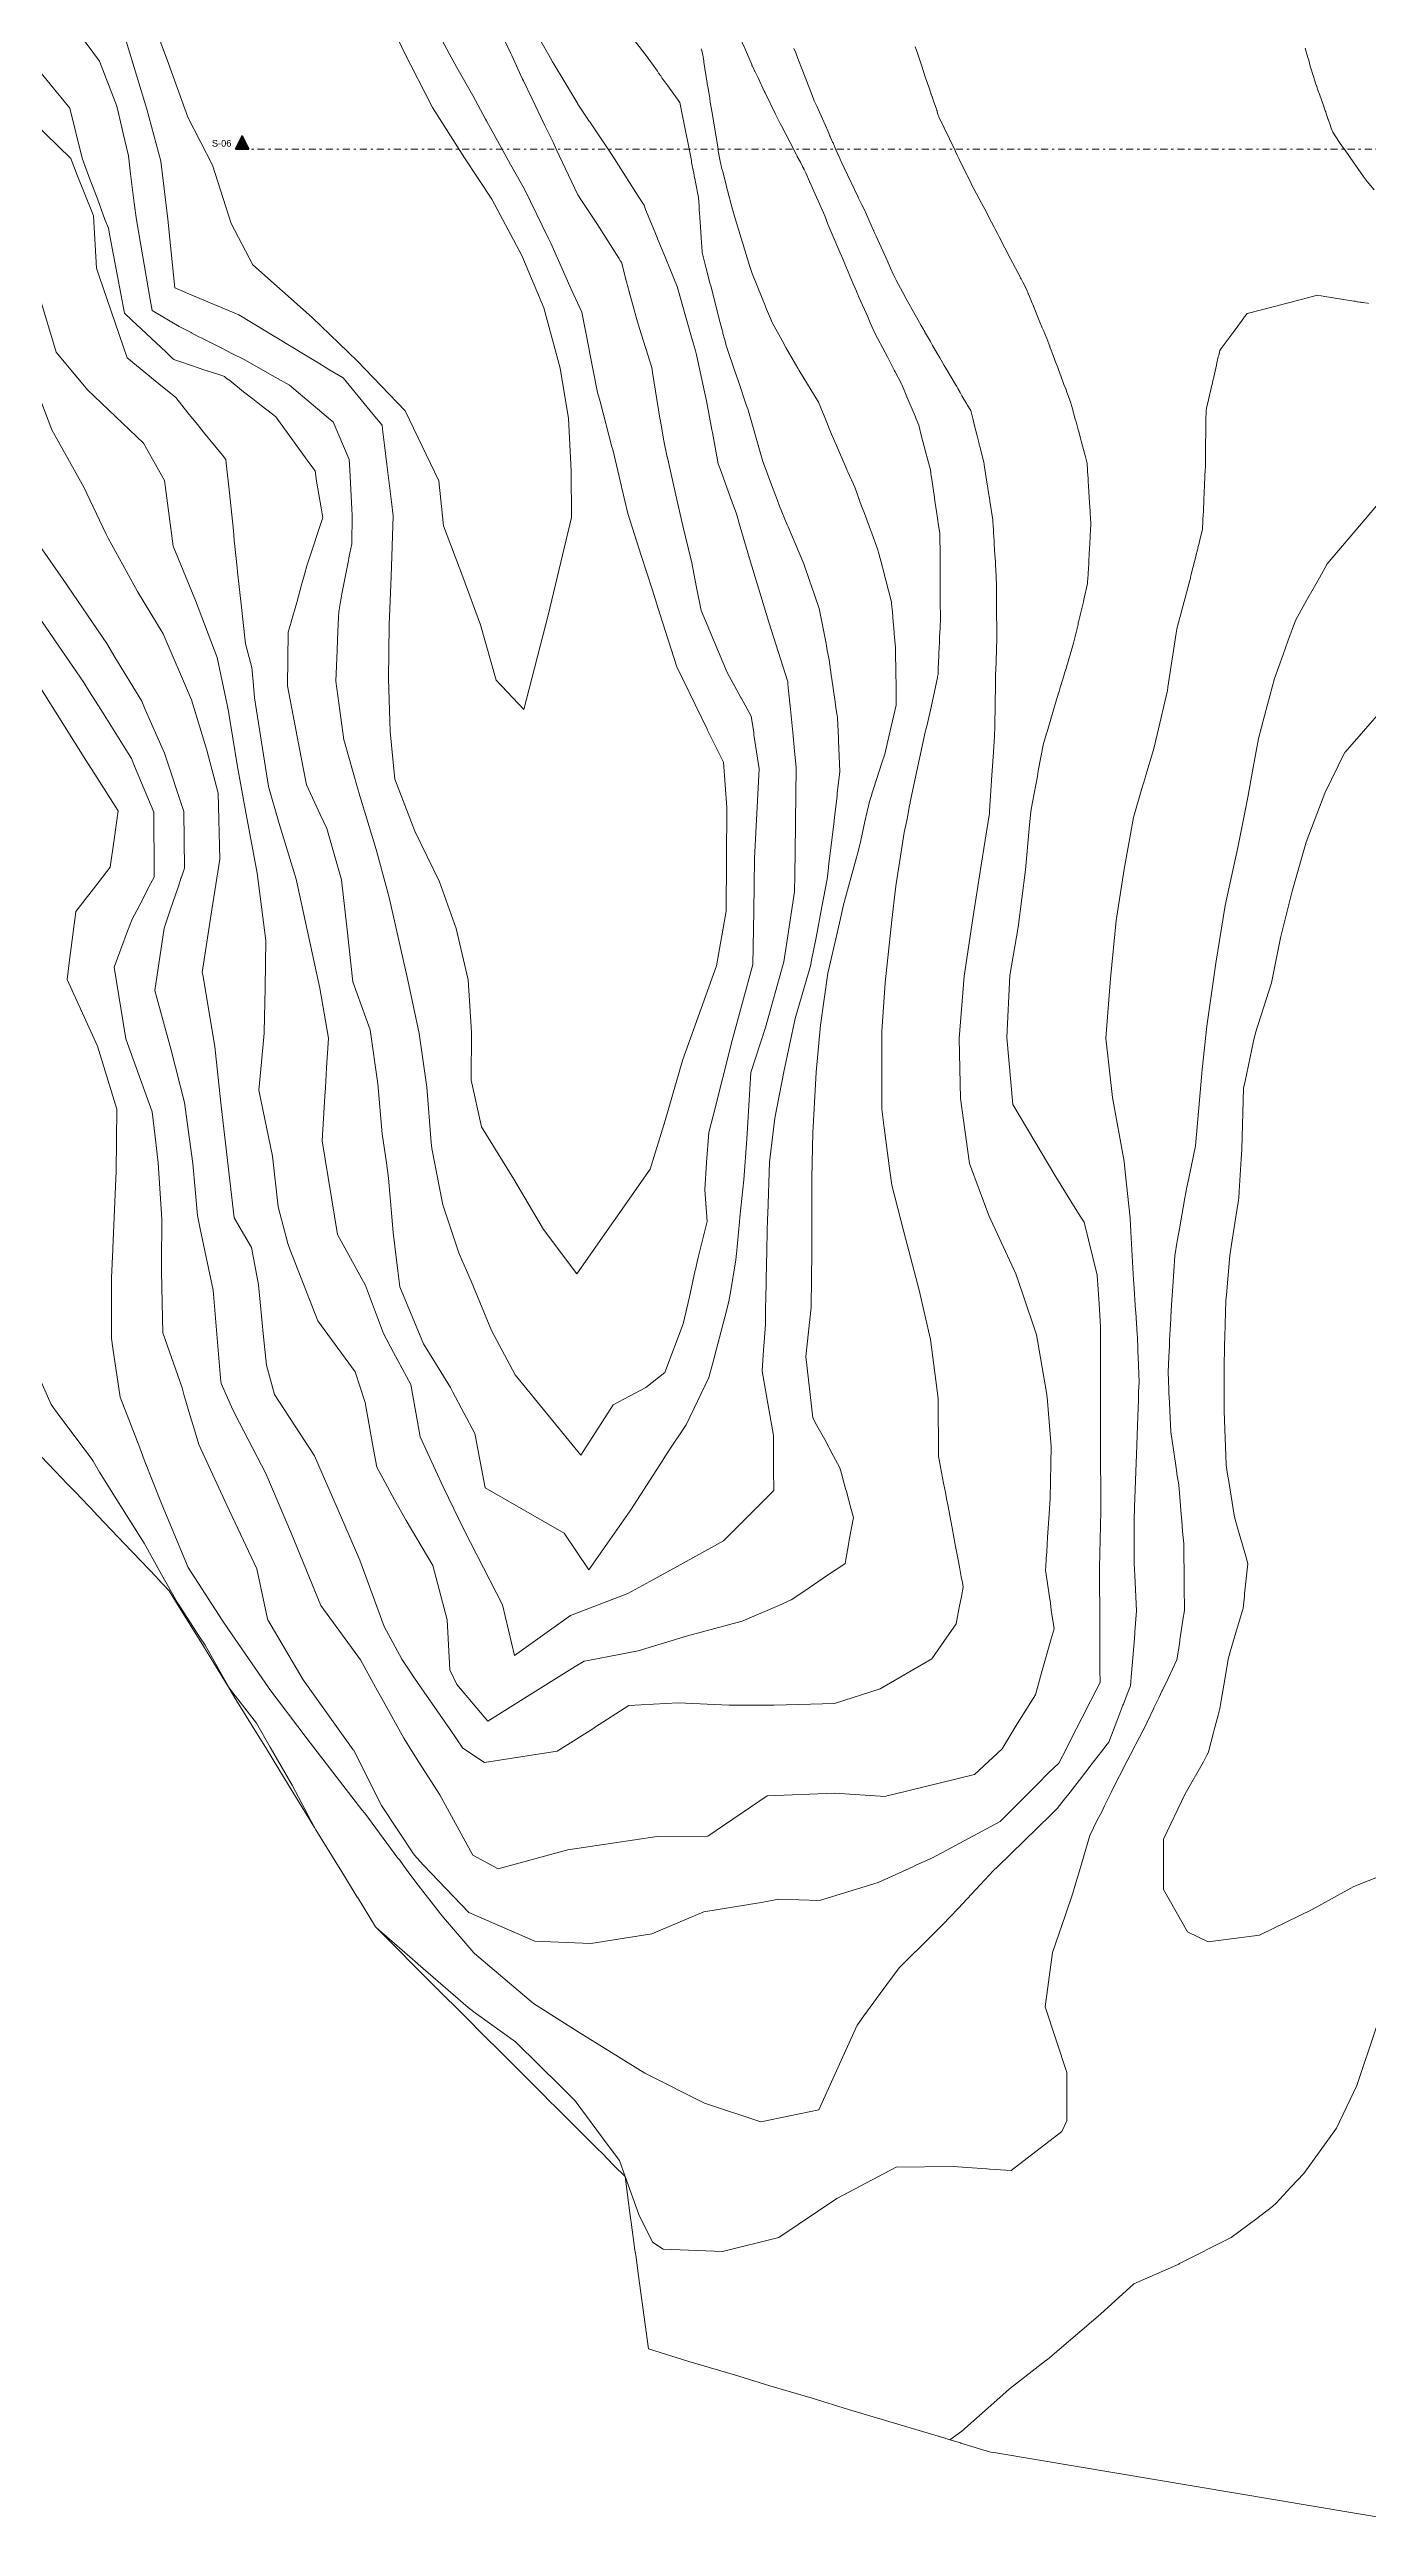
# Model space of a CAD drawing. Header units: metres. Extents: x -436 to 259, y -222 to 285.
# Drawn here: x -140.8 to -81.1, y -220.3 to -108.3 of the extents above; entities that cross this region are included whole.
import ezdxf

# ---------------------------------------------------------------- set-up
doc = ezdxf.new("R2010")
doc.units = ezdxf.units.M
doc.header["$MEASUREMENT"] = 0
doc.linetypes.add('Punto & Rayas', pattern=[0.670278, 0.3175, -0.176389, 0, -0.176389])
doc.layers.add('Marcador - Secciones', color=7, linetype='Continuous')
doc.layers.add('Nuevo_Estructura - Carga', color=7, linetype='Continuous')
for name, color, linetype, lineweight, true_color in [('Marcador - Secciones_Pluma_Nº__25', 7, 'Continuous', 35, 0x40a5ff), ('Marcador - Secciones_Pluma_Nº__85', 7, 'Continuous', 20, 0x80c2ff), ('Nuevo_Estructura - Carga_Pluma_Nº__89', 7, 'Continuous', 20, 0x71cebe)]:
    doc.layers.add(name, color=color, linetype=linetype, lineweight=lineweight, true_color=true_color)
doc.styles.add('Estilo_Generado_1', font='arial.ttf')

# ---------------------------------------------------------------- blocks, each defined once
blk = doc.blocks.new('Forma_1')
at = {"layer": 'Nuevo_Estructura - Carga_Pluma_Nº__89', "color": 123, "linetype": 'Continuous', "lineweight": 20, "true_color": 0x71cebe, "flags": 128}
for points in [[(-120.58, -136.77), (-121.29, -134.27), (-122.09, -132.11), (-122.96, -129.8), (-123.17, -127.76), (-124.69, -124.59), (-126.86, -122.33), (-128.9, -120.37), (-131.59, -117.99), (-132.56, -116.13), (-133.41, -113.49), (-134.52, -111.31), (-135.39, -108.89), (-136.26, -106.58), (-136.59, -106.24), (-138.38, -104.35), (-140.16, -102.43), (-140.51, -102.05), (-141.35, -100.64)], [(-137.26, -122.2), (-138.53, -118.51), (-138.65, -118.15), (-138.79, -115.78), (-138.84, -115.65), (-139.52, -113.94), (-139.82, -113.19), (-141.55, -111.49)], [(-136.14, -120.06), (-136.23, -119.56), (-136.85, -115.95), (-136.95, -115.21), (-137.11, -113.88), (-137.21, -113.06), (-137.45, -112.06), (-137.51, -111.78), (-137.73, -110.82), (-138.51, -108.78), (-139.98, -106.81), (-140.68, -106.1), (-141.65, -105.13)], [(-139.86, -110.91), (-141.64, -108.73)], [(-125.83, -106.05), (-124.77, -108.31), (-123.45, -110.87), (-122.01, -113.16), (-120.78, -115.02), (-119.41, -117.57), (-118.42, -119.93), (-117.68, -122.66), (-117.3, -124.94), (-117.19, -127.31), (-117.17, -129.42), (-118.22, -133.84), (-119.33, -138.1)], [(-123.65, -106.67), (-122.71, -108.43), (-122.36, -109.07), (-121.64, -110.34), (-121.06, -111.4), (-121.01, -111.48), (-119.93, -113.45), (-119.3, -114.57), (-118.23, -116.77), (-118.1, -117.02), (-117.18, -119.09), (-117.09, -119.29), (-116.7, -120.14), (-116.39, -121.74), (-116.34, -122), (-115.99, -123.76), (-115.88, -124.18), (-115.34, -126.23), (-115.3, -126.35), (-114.91, -128.02), (-114.91, -128.03), (-114.89, -128.1), (-114.62, -129.24), (-114.02, -131.14), (-113.51, -132.71), (-113.18, -133.77), (-112.41, -136.17), (-111.3, -138.44), (-111.3, -138.45), (-111.04, -138.98), (-111.03, -139), (-110.3, -140.48), (-110.14, -142.54), (-110.18, -147.23), (-110.61, -149.69), (-112.13, -153.93), (-112.93, -156.69), (-113.62, -158.89), (-116.93, -163.63)], [(-121.11, -185.72), (-122.08, -185.07), (-122.66, -184.24), (-123.83, -182.54), (-124.27, -181.91), (-124.85, -181.05), (-125.64, -179.57), (-126.75, -176.58), (-127.81, -174.1), (-128.3, -173), (-128.79, -171.86), (-130.6, -169.08), (-130.97, -167.75), (-131.1, -166.47), (-131.33, -164.12), (-131.59, -162.75), (-131.64, -162.44), (-132.42, -161.1), (-133.02, -156.03), (-133.17, -154.62), (-133.3, -153.35), (-133.85, -150.11), (-133.87, -149.99), (-133.48, -147.45), (-133.07, -144.87), (-133.15, -141.89), (-133.67, -139.94), (-134.36, -137.66), (-135.64, -134.68), (-136.8, -132.77), (-138.12, -130.36), (-138.23, -130.14), (-139.23, -128.05), (-140.67, -125.45), (-141.67, -122.83)], [(-120.47, -107.26), (-119.93, -108.4), (-119.87, -108.53), (-119.38, -109.59), (-119.34, -109.67), (-118.97, -110.45), (-118.4, -111.63), (-118.05, -112.35), (-118.02, -112.42), (-118, -112.45), (-117.86, -112.76), (-116.88, -114.83), (-116.72, -115.09), (-116.03, -116.13), (-115.64, -116.74), (-115.03, -117.69), (-114.95, -117.82), (-114.91, -117.87), (-114.68, -118.76), (-114.6, -119.04), (-114.57, -119.15), (-114.22, -120.47), (-114.1, -120.87), (-113.53, -122.64), (-113.5, -122.86), (-113.17, -124.93), (-113.15, -125.06), (-113, -125.95), (-112.84, -126.69), (-112.83, -126.71), (-112.82, -126.78), (-112.45, -128.41), (-112.13, -129.79), (-111.77, -131.29), (-111.75, -131.39), (-111.51, -132.58), (-111.3, -133.62), (-110.13, -136.43), (-109.51, -137.56), (-109.5, -137.58), (-109.04, -138.41), (-108.93, -139.15), (-108.92, -139.25), (-108.69, -140.78), (-108.72, -141.36), (-108.89, -144.83), (-108.91, -146.07), (-108.93, -147.22), (-108.97, -149.64), (-108.97, -149.64), (-109.9, -153.07), (-110.77, -156.48), (-110.96, -157.23), (-111.06, -158.59), (-111.14, -159.82), (-111.04, -161.26), (-111.45, -162.95), (-111.56, -163.43), (-111.57, -163.46), (-111.84, -164.66), (-112.12, -165.89), (-112.95, -168.09)], [(-118.62, -107.77), (-118.14, -108.61), (-118.03, -108.81), (-117.95, -108.94), (-117.52, -109.65), (-116.89, -110.71), (-116.88, -110.73), (-116.46, -111.36), (-116.38, -111.48), (-116.37, -111.49), (-116.33, -111.54), (-116.31, -111.57), (-116.13, -111.84), (-115.33, -113.03), (-114.15, -114.89), (-113.89, -115.3), (-113.82, -115.49), (-113.4, -116.5), (-113.28, -116.8), (-113.28, -116.81), (-113.22, -116.96), (-112.89, -117.75), (-112.75, -118.09), (-112.39, -118.97), (-112.21, -119.6), (-112.2, -119.66), (-111.71, -121.37), (-111.69, -121.46), (-111.67, -121.52), (-111.58, -121.82), (-111.51, -122.06), (-111.15, -123.73), (-111.06, -124.15), (-110.82, -125.45), (-110.8, -125.58), (-110.53, -126.99), (-110.45, -127.22), (-110.01, -128.44), (-109.99, -128.48), (-109.71, -129.26), (-109.54, -129.84), (-109.12, -131.28), (-108.25, -134.15), (-107.39, -136.85), (-107.38, -136.95), (-107.35, -137.26), (-107.27, -138.09), (-107.14, -139.3), (-107.11, -139.62), (-107.08, -139.98), (-107.07, -140.12), (-107.01, -140.74), (-107.04, -143.19), (-107.04, -143.31), (-107.06, -144.53), (-107.07, -145.59), (-107.08, -146.35), (-107.35, -148.13), (-107.35, -148.14), (-107.56, -149.51), (-107.59, -149.62), (-108.39, -152.49), (-109.06, -154.52), (-109.24, -157.54), (-109.38, -159.37), (-109.55, -161.07), (-109.57, -161.28), (-109.71, -162.72), (-109.72, -162.82), (-109.74, -163), (-109.77, -163.18), (-109.97, -164.38), (-110.05, -164.87), (-110.24, -165.59), (-110.8, -167.71), (-110.96, -168.31), (-111.99, -170.45), (-112.78, -171.65), (-113.02, -172.02), (-113.04, -172.05), (-114.48, -174.3), (-116.39, -177.01)], [(-114.36, -107.79), (-113.71, -108.64), (-113.68, -108.69), (-113.28, -109.24), (-113.23, -109.32), (-113.15, -109.43), (-113.13, -109.45), (-113.08, -109.53), (-112.81, -109.9), (-112.27, -110.65), (-112.2, -111.03), (-112.17, -111.18), (-111.75, -113.28), (-111.75, -113.3), (-111.74, -113.36), (-111.64, -113.84), (-111.62, -113.94), (-111.62, -113.97), (-111.58, -114.16), (-111.56, -114.25), (-111.42, -114.95), (-111.4, -115.32), (-111.39, -115.52), (-111.38, -115.66), (-111.37, -115.84), (-111.31, -116.74), (-111.29, -117.02), (-111.28, -117.13), (-111.26, -117.44), (-111.08, -118.16), (-110.9, -118.86), (-110.89, -118.89), (-110.87, -118.94), (-110.44, -120.61), (-110.34, -120.99), (-110.33, -121.06), (-110.32, -121.1), (-110.25, -121.34), (-110.16, -121.69), (-109.77, -122.85), (-109.64, -123.23), (-109.25, -124.37), (-109.2, -124.5), (-108.52, -126.88), (-108.4, -127.2), (-108.13, -127.94), (-107.93, -128.45), (-107.92, -128.48), (-107.76, -128.9), (-107.41, -129.75), (-107.37, -129.84), (-106.66, -131.52), (-106.36, -132.4), (-106.35, -132.44), (-105.97, -133.54), (-105.66, -135.12), (-105.6, -135.43), (-105.53, -135.78), (-105.52, -135.86), (-105.42, -136.54), (-105.42, -136.58), (-105.41, -136.63), (-105.25, -137.75), (-105.21, -138.03), (-105.15, -138.38), (-105.14, -138.46), (-105.14, -138.49), (-105.1, -139.38), (-105.1, -139.52), (-105.03, -140.9), (-105.15, -141.88), (-105.16, -142), (-105.27, -142.98), (-105.31, -143.27), (-105.44, -144.38), (-105.54, -145.19), (-105.55, -145.27), (-105.61, -145.77), (-105.85, -147.02), (-106.11, -148.41), (-106.33, -149.52), (-106.35, -149.65), (-107.06, -152.08), (-107.57, -154.49), (-107.97, -156.59), (-108.21, -158.58), (-108.29, -160.92), (-108.3, -161.13), (-108.32, -161.73), (-108.34, -162.54), (-108.34, -162.63), (-108.34, -162.81), (-108.35, -162.98), (-108.37, -164.14), (-108.38, -164.61), (-108.39, -165.3), (-108.4, -165.92), (-108.5, -167.29), (-108.55, -168.02), (-108.25, -169.75), (-108.04, -170.94), (-108.04, -171.67), (-108.03, -172.49), (-108.02, -173.43)], [(-111.3, -108.23), (-111.28, -108.3), (-111.24, -108.44), (-111.22, -108.59), (-111.19, -108.76), (-111.18, -108.83), (-111.03, -109.78), (-111.03, -109.79), (-111.03, -109.82), (-111.02, -109.87), (-111.02, -109.87), (-111.01, -109.94), (-110.98, -110.1), (-110.92, -110.47), (-110.92, -110.49), (-110.9, -110.63), (-110.89, -110.71), (-110.83, -111.05), (-110.54, -112.74), (-110.53, -112.84), (-110.45, -113.3), (-110.43, -113.38), (-110.42, -113.42), (-110.38, -113.6), (-110.35, -113.69), (-110.34, -113.73), (-110.18, -114.38), (-110.16, -114.46), (-110.07, -114.79), (-110.04, -114.93), (-110.03, -114.93), (-110.03, -114.96), (-110, -115.08), (-109.99, -115.1), (-109.82, -115.75), (-109.12, -118.02), (-109, -118.39), (-108.55, -119.5), (-108.41, -119.83), (-108.39, -119.89), (-108.08, -120.63), (-107.65, -121.42), (-107.47, -121.73), (-107.04, -122.49), (-106.94, -122.66), (-106.88, -122.77), (-106, -124.21), (-105.72, -124.9), (-105.45, -125.54), (-105.26, -126), (-105.19, -126.16), (-104.76, -127.15), (-104.7, -127.3), (-104.67, -127.36), (-104.36, -128.05), (-104.05, -128.91), (-103.94, -129.19), (-103.65, -129.97), (-103.64, -130.01), (-103.31, -130.88), (-103.28, -131.01), (-103.27, -131.05), (-103.11, -131.66), (-103.08, -131.79), (-102.71, -133.19), (-102.7, -133.23), (-102.7, -133.31), (-102.66, -133.7), (-102.64, -133.89), (-102.64, -133.96), (-102.58, -134.61), (-102.57, -134.7), (-102.51, -135.29), (-102.51, -135.8), (-102.5, -136.09), (-102.5, -136.2), (-102.5, -136.54), (-102.49, -136.93), (-102.49, -137.03), (-102.49, -137.67), (-102.48, -137.9), (-102.82, -139.33), (-103, -140.12), (-103.13, -140.51), (-103.49, -141.64), (-103.58, -141.91), (-103.58, -141.94), (-103.69, -142.27), (-103.9, -143.17), (-104.09, -144.03), (-104.22, -144.58), (-104.26, -144.73), (-104.28, -144.8), (-104.64, -146.11), (-104.64, -146.11), (-104.87, -146.94), (-105.01, -147.55), (-105.26, -148.67), (-105.46, -149.52), (-105.49, -149.65), (-105.57, -150.03), (-105.91, -152.38), (-106.1, -154.51), (-106.25, -157.25), (-106.3, -159.29), (-106.3, -162.25), (-106.3, -162.6), (-106.3, -162.69), (-106.32, -163.82), (-106.33, -165.14), (-106.57, -167.36), (-106.25, -170.14), (-106.07, -170.49), (-105.72, -171.12), (-105.34, -171.84), (-105.03, -172.4), (-104.96, -172.66), (-104.78, -173.35), (-104.74, -173.47), (-104.54, -174.23), (-104.42, -174.64)], [(-120.95, -183.85), (-122.35, -182.2), (-122.67, -181.53), (-122.79, -179.28), (-123.44, -176.81), (-124.65, -174.78), (-125.18, -173.84), (-125.71, -172.87), (-125.97, -172.37), (-126.12, -171.57), (-126.5, -169.44), (-126.95, -168.05), (-128.65, -165.75), (-129.91, -162.51), (-130, -162.26), (-130.43, -160.59), (-130.7, -158.31), (-131.31, -155.32), (-131.19, -154.06), (-131.07, -152.74), (-131.05, -151.97), (-131.04, -151.38), (-131.02, -150.68), (-130.99, -148.55), (-131.38, -145.51), (-131.93, -142.59), (-132.29, -140.6), (-132.68, -138.2), (-132.75, -137.89), (-133.19, -135.75), (-134.18, -133.18), (-135.19, -130.71), (-135.58, -127.74), (-136.52, -126.06), (-139.06, -123.65), (-140.48, -121.94), (-141.27, -119.28)], [(-101.08, -109.74), (-101.17, -109.49), (-101.34, -108.96), (-101.54, -108.38), (-101.62, -108.13)], [(-107.11, -108.21), (-107.03, -108.4), (-107, -108.5), (-106.95, -108.61), (-106.95, -108.62), (-106.87, -108.81), (-106.77, -109.09), (-106.71, -109.23), (-106.35, -110.17), (-106.22, -110.49), (-106.19, -110.57), (-106.08, -110.81), (-105.76, -111.53), (-105.75, -111.56)], [(-135.11, -119.03), (-135.28, -117.42), (-135.43, -115.92), (-135.75, -113.31), (-136.38, -110.96), (-137.31, -107.87), (-139.32, -105.33), (-141.73, -103.36), (-142.19, -102.95), (-143.28, -101.97)], [(-83.99, -108.2), (-83.96, -108.3), (-83.96, -108.31), (-83.89, -108.55), (-83.88, -108.57), (-83.83, -108.74), (-83.76, -109.01), (-83.73, -109.1), (-83.63, -109.43), (-83.58, -109.57), (-83.57, -109.62), (-83.5, -109.82), (-83.5, -109.82), (-83.49, -109.86), (-83.48, -109.87), (-83.46, -109.94), (-83.41, -110.09), (-83.34, -110.28), (-83.18, -110.74), (-83.17, -110.76), (-83.16, -110.8), (-83.15, -110.82), (-83.13, -110.88), (-83.13, -110.89), (-83.08, -111.03), (-83.06, -111.08), (-83.04, -111.15), (-83, -111.28), (-82.99, -111.29), (-82.96, -111.39), (-82.95, -111.41), (-82.92, -111.49), (-82.88, -111.61), (-82.81, -111.81), (-82.74, -112), (-82.63, -112.16), (-82.4, -112.5), (-82.04, -113.01), (-81.95, -113.14), (-81.37, -113.98), (-81.19, -114.22), (-80.87, -114.6)], [(-109.74, -107.25), (-109.7, -107.33), (-109.65, -107.44), (-109.65, -107.46), (-109.64, -107.49), (-109.62, -107.51), (-109.62, -107.53), (-109.6, -107.57), (-109.55, -107.7), (-109.52, -107.76), (-109.5, -107.81), (-109.45, -107.94), (-109.36, -108.14), (-109.35, -108.17), (-109.02, -108.94), (-109.01, -108.98), (-109.01, -108.98)], [(-109.01, -108.98), (-109, -109), (-108.93, -109.13), (-108.92, -109.15), (-108.91, -109.17), (-108.89, -109.22), (-108.88, -109.23), (-108.87, -109.27), (-108.72, -109.57), (-108.61, -109.8), (-108.58, -109.86), (-108.45, -110.14), (-108.41, -110.22), (-107.94, -111.18), (-107.73, -111.6), (-107.67, -111.71), (-107.28, -112.46), (-107.01, -112.99), (-106.96, -113.08), (-106.96, -113.09), (-106.82, -113.35), (-106.8, -113.39), (-106.74, -113.5), (-106.73, -113.53), (-106.72, -113.56)], [(-99.09, -114.32), (-99.09, -114.32), (-99.1, -114.31), (-99.1, -114.3), (-99.26, -113.99), (-99.28, -113.96), (-99.64, -113.21), (-99.73, -113.03), (-99.81, -112.86), (-99.84, -112.79), (-100.08, -112.29), (-100.55, -111.3), (-100.56, -111.28), (-100.58, -111.22), (-100.61, -111.13), (-100.63, -111.06), (-100.64, -111.05), (-100.64, -111.03), (-100.65, -111.02), (-100.67, -110.95), (-100.67, -110.95), (-100.77, -110.66), (-100.8, -110.57), (-100.86, -110.4), (-100.86, -110.38), (-100.87, -110.37), (-100.87, -110.36), (-100.89, -110.3), (-100.9, -110.29), (-100.98, -110.04), (-101.08, -109.74)], [(-137.38, -120.18), (-138.05, -116.68), (-138.11, -116.34), (-138.27, -115.94), (-138.61, -115.01), (-138.95, -114.12), (-139.3, -113.17), (-139.86, -110.91)], [(-105.75, -111.56), (-105.75, -111.56), (-105.52, -112.07), (-105.52, -112.09), (-105.5, -112.14), (-105.49, -112.15), (-105.48, -112.18), (-105.47, -112.19), (-105.47, -112.19), (-105.36, -112.44), (-105.34, -112.48), (-105.29, -112.59), (-105.28, -112.63), (-105.24, -112.72), (-105.21, -112.79), (-105.2, -112.8), (-105.2, -112.81), (-105.19, -112.83), (-105.19, -112.84), (-105.12, -112.99), (-105.11, -113.02), (-105.1, -113.03), (-104.94, -113.39), (-104.89, -113.5), (-104.84, -113.61), (-104.22, -114.9), (-104.21, -114.92), (-104.2, -114.95), (-104.04, -115.28), (-103.94, -115.47), (-103.51, -116.44)], [(-106.72, -113.56), (-106.67, -113.64), (-106.66, -113.67), (-106.65, -113.68), (-106.57, -113.83), (-106.41, -114.22), (-106.4, -114.24), (-106.39, -114.26), (-105.72, -115.78), (-105.57, -116.15), (-105.04, -117.42), (-104.96, -117.59), (-104.43, -118.85), (-104.28, -119.19)], [(-96.86, -118.59), (-96.88, -118.54), (-97.31, -117.72), (-97.83, -116.73), (-97.91, -116.58), (-98.01, -116.38), (-98.06, -116.29), (-98.17, -116.07), (-98.48, -115.48), (-98.62, -115.21), (-99.09, -114.33), (-99.09, -114.33), (-99.09, -114.32)], [(-103.51, -116.44), (-103.5, -116.46)], [(-103.5, -116.46), (-103.5, -116.46), (-103.5, -116.46), (-103.49, -116.48), (-103.39, -116.69), (-102.87, -117.85), (-102.85, -117.9), (-102.68, -118.28), (-102.67, -118.31), (-102.59, -118.47), (-102.59, -118.47), (-102.49, -118.69), (-102.18, -119.25), (-102.03, -119.53), (-101.35, -120.74), (-101.25, -120.91), (-101.23, -120.96)], [(-121.64, -189.91), (-123.12, -187.19), (-124.18, -185.54), (-124.75, -184.63), (-125.68, -182.97), (-126.02, -182.35), (-126.04, -182.32), (-126.72, -181.08), (-128.5, -178.63), (-129.83, -175.39), (-131, -172.65), (-132.38, -169.99), (-132.55, -169.64), (-133.02, -168.59), (-133.04, -168.35), (-133.38, -164.36), (-133.97, -161.59), (-134.09, -160.99), (-134.29, -158.64), (-134.6, -156.43), (-134.68, -155.87), (-135.27, -153.51), (-136.02, -150.81), (-135.93, -150.21), (-135.6, -147.99), (-135.37, -147.32), (-135.32, -147.18), (-134.95, -146.1), (-134.82, -145.7), (-134.81, -145.68), (-134.67, -145.28), (-134.71, -142.72), (-135.54, -140.17), (-135.57, -140.08), (-136.45, -138.1), (-136.61, -137.72), (-137.83, -135.73), (-138.19, -135.12), (-140.16, -132.23), (-141.93, -129.69)], [(-96.56, -119.17), (-96.6, -119.07), (-96.76, -118.77), (-96.82, -118.65), (-96.84, -118.62), (-96.85, -118.61), (-96.86, -118.59)], [(-125.74, -125.24), (-126.14, -124.76), (-127.5, -123.1), (-128.14, -122.72), (-128.6, -122.44), (-129.2, -122.08), (-132.21, -120.25), (-134.44, -119.32), (-135.11, -119.03)], [(-104.28, -119.19), (-104.25, -119.27), (-104.24, -119.3), (-104.16, -119.48), (-103.77, -120.35), (-103.66, -120.62), (-103.42, -121.14), (-102.99, -121.96), (-102.87, -122.19), (-102.57, -122.76), (-102.53, -122.83), (-102.25, -123.38), (-102.24, -123.38), (-102.23, -123.41), (-102.06, -123.81), (-102, -123.96), (-101.63, -124.84), (-101.59, -124.93), (-101.46, -125.24), (-101.35, -125.69), (-101.14, -126.5), (-101.13, -126.54), (-101.13, -126.55), (-101.09, -126.7), (-101.09, -126.71), (-101.08, -126.72), (-101.07, -126.77), (-100.94, -127.26), (-100.9, -127.55), (-100.89, -127.6), (-100.76, -128.52), (-100.75, -128.53), (-100.72, -128.79), (-100.68, -129.04), (-100.6, -129.55), (-100.58, -129.68), (-100.51, -130.15), (-100.5, -131.19), (-100.5, -131.24), (-100.5, -131.47), (-100.5, -131.64), (-100.5, -131.87), (-100.5, -132.12), (-100.5, -132.19), (-100.5, -132.19), (-100.5, -132.27), (-100.5, -132.29), (-100.5, -132.38), (-100.49, -132.56), (-100.49, -132.57), (-100.49, -133.21), (-100.49, -133.3), (-100.48, -133.89), (-100.48, -134.02), (-100.5, -134.38), (-100.51, -134.67), (-100.52, -134.77), (-100.53, -135.11), (-100.54, -135.28), (-100.55, -135.57), (-100.55, -135.67), (-100.58, -136.25), (-100.59, -136.38), (-100.59, -136.53), (-100.59, -136.53), (-100.61, -136.6)], [(-94.1, -126.02), (-94.11, -126.01), (-94.11, -126), (-94.12, -125.95), (-94.13, -125.92), (-94.14, -125.89), (-94.14, -125.89), (-94.23, -125.55), (-94.23, -125.55), (-94.26, -125.46), (-94.35, -125.09), (-94.39, -124.97), (-94.47, -124.68), (-94.48, -124.64), (-94.48, -124.62), (-94.48, -124.62), (-94.48, -124.62), (-94.48, -124.61), (-94.54, -124.4), (-94.55, -124.36), (-94.58, -124.24), (-94.79, -123.7), (-94.79, -123.69), (-94.82, -123.6), (-94.9, -123.4), (-94.93, -123.31), (-95.1, -122.85), (-95.13, -122.77), (-95.18, -122.64), (-95.18, -122.64), (-95.31, -122.31), (-95.38, -122.1), (-95.45, -121.93), (-95.48, -121.85), (-95.53, -121.72), (-95.53, -121.71), (-95.54, -121.67), (-95.55, -121.65), (-95.58, -121.57), (-95.68, -121.33), (-95.83, -120.97), (-95.88, -120.84), (-96.02, -120.51), (-96.28, -119.86), (-96.31, -119.78), (-96.35, -119.69), (-96.37, -119.65), (-96.49, -119.35), (-96.5, -119.32), (-96.5, -119.32), (-96.51, -119.3), (-96.52, -119.29), (-96.53, -119.24), (-96.56, -119.18), (-96.56, -119.18)], [(-86.61, -120.19), (-85.38, -119.87), (-85.32, -119.86), (-84.86, -119.74), (-84.68, -119.69), (-83.43, -119.36), (-83.1, -119.42), (-82.43, -119.53), (-82.34, -119.54), (-81.79, -119.63), (-81.73, -119.64), (-81.67, -119.65), (-81.66, -119.65), (-81.63, -119.66), (-81.62, -119.66), (-81.51, -119.68), (-81.47, -119.68), (-81.43, -119.69), (-81.4, -119.69), (-81.29, -119.71), (-81.16, -119.73), (-81.13, -119.74), (-81.13, -119.74)], [(-128.77, -127.31), (-129.01, -126.99), (-130.54, -124.87), (-130.7, -124.75), (-131.21, -124.35), (-131.59, -124.05), (-132.01, -123.73), (-132.63, -123.23), (-132.77, -123.13), (-132.87, -123.04), (-133.03, -122.99), (-133.17, -122.94), (-133.84, -122.72), (-133.96, -122.68), (-134.84, -122.38), (-134.89, -122.36), (-135.03, -122.32), (-135.15, -122.27), (-135.23, -122.21), (-135.52, -121.93), (-137.06, -120.49), (-137.38, -120.18)], [(-127.95, -125.1), (-128.07, -125.01), (-129.93, -123.44), (-130.57, -123.08), (-131.98, -122.27), (-132.53, -122), (-132.95, -121.78), (-133.56, -121.48), (-133.86, -121.32), (-134.05, -121.23), (-134.35, -121.07), (-134.37, -121.06), (-134.92, -120.78), (-136.14, -120.06)], [(-101.22, -120.96), (-101.21, -120.98), (-101.2, -121), (-101.2, -121.01), (-100.94, -121.46), (-100.91, -121.52), (-100.84, -121.64), (-100.55, -122.13), (-100.51, -122.2), (-100.31, -122.54), (-100.24, -122.66), (-99.81, -123.4), (-99.75, -123.49), (-99.7, -123.58), (-99.59, -123.77), (-99.56, -123.83), (-99.55, -123.85), (-99.51, -123.91), (-99.3, -124.26), (-99.27, -124.32), (-99.11, -124.58), (-99, -125.01), (-98.94, -125.27), (-98.83, -125.72), (-98.8, -125.84), (-98.73, -126.09), (-98.73, -126.1)], [(-88.45, -124.5), (-88.45, -124.5), (-88.45, -124.48), (-88.36, -124.1), (-88.22, -123.5), (-88.2, -123.4), (-88.16, -123.24), (-88.16, -123.23), (-88.12, -123.07), (-88, -122.53), (-87.98, -122.42), (-87.92, -122.16), (-87.92, -122.16), (-87.9, -122.09), (-87.85, -121.86), (-87.79, -121.78), (-87.34, -121.18), (-87.25, -121.05), (-87.03, -120.76), (-87.01, -120.72), (-86.88, -120.55), (-86.86, -120.53), (-86.86, -120.53), (-86.85, -120.52), (-86.85, -120.51), (-86.79, -120.43), (-86.78, -120.42), (-86.78, -120.41), (-86.73, -120.35), (-86.61, -120.19)], [(-132.8, -126.8), (-132.96, -126.6), (-133.53, -125.9), (-133.68, -125.72), (-133.81, -125.56), (-134.09, -125.21), (-134.52, -124.68), (-135.06, -124), (-135.83, -123.38), (-136.07, -123.18), (-136.25, -123.03), (-137.26, -122.2)], [(-80.76, -128.89), (-81.18, -129.39), (-82.99, -131.52), (-83.34, -132.15), (-83.91, -133.15), (-84.43, -134.08), (-84.77, -135.01), (-84.99, -135.61), (-85.38, -136.7), (-85.7, -137.88), (-86.1, -139.41), (-86.37, -140.89), (-86.56, -141.99), (-86.73, -142.84), (-87.04, -144.35), (-87.6, -146.97), (-88.03, -149.57), (-88.43, -152.43), (-88.65, -154.38), (-88.67, -154.56), (-88.95, -157.83), (-89.25, -159.3), (-89.34, -159.71), (-89.43, -160.19), (-89.68, -161.59), (-89.78, -162.15), (-89.89, -162.81), (-89.98, -164.2), (-89.99, -164.39), (-90.03, -165.04), (-90.06, -165.57), (-90.07, -165.66), (-90.12, -166.62), (-90.12, -166.74), (-90.13, -166.88), (-90.16, -167.38), (-90.19, -168.07), (-90.16, -168.84), (-90.15, -168.93), (-90.15, -169.01), (-90.13, -169.44), (-90.11, -169.82), (-90.06, -170.77), (-89.84, -172.3), (-89.79, -172.62), (-89.79, -172.67), (-89.71, -173.17), (-89.58, -174.68), (-89.57, -174.78), (-89.53, -175.28), (-89.48, -175.82), (-89.46, -177.65), (-89.46, -177.77), (-89.45, -178.85), (-89.52, -179.27), (-89.52, -179.29), (-89.66, -180.18), (-89.66, -180.24), (-89.72, -180.64), (-89.79, -181.08), (-90.19, -181.92), (-90.44, -182.45), (-90.45, -182.47), (-90.61, -182.8), (-90.83, -183.26), (-90.84, -183.27), (-91.15, -183.93), (-91.17, -183.98), (-91.65, -184.89), (-91.68, -184.96), (-91.89, -185.36), (-92.22, -186), (-92.27, -186.1), (-92.39, -186.33), (-92.5, -186.55), (-92.76, -187.08), (-93.06, -187.68), (-93.19, -187.95), (-93.39, -188.34), (-93.56, -188.68), (-93.73, -189.03), (-94.2, -190.63), (-94.4, -191.32), (-94.49, -191.63), (-94.83, -192.62), (-95.41, -194.32), (-95.75, -196.78)], [(-157.48, -125.44), (-156.95, -125.58), (-154.23, -126.27), (-150.54, -126.89), (-149.31, -127.56), (-147.4, -129.6), (-145.62, -131.92), (-145.33, -132.28), (-143.68, -134.31), (-143.41, -134.63), (-142.07, -135.91), (-141.77, -136.19), (-139.62, -139.62), (-139.13, -140.39), (-138.62, -141.2), (-137.81, -142.47), (-137.67, -142.68)], [(-116.75, -171.83), (-118.17, -170.09), (-119.72, -168.2), (-120.79, -166.19), (-121.32, -164.9), (-121.71, -163.95), (-122.24, -162.75), (-122.27, -162.67), (-122.99, -160.5), (-123.02, -160.35), (-123.48, -157.96), (-123.51, -157.69), (-123.72, -155.18), (-124.06, -152.76), (-124.57, -150.34), (-125.41, -146.6), (-126.01, -144.43), (-126.74, -142.01), (-126.85, -141.64), (-127.44, -139.56), (-127.46, -139.47), (-127.83, -136.82), (-127.77, -135.43), (-127.75, -134.93), (-127.73, -134.25), (-127.71, -133.93), (-127.7, -133.68), (-127.55, -132.87), (-127.26, -131.37), (-127.24, -131.25), (-127.11, -130.61), (-127.09, -129.32), (-127.11, -129.04), (-127.2, -127.26), (-127.22, -126.79), (-127.95, -125.1)], [(-116.93, -163.63), (-118.44, -161.62), (-119.78, -159.35), (-121.24, -156.97), (-121.71, -154.87), (-121.69, -152.7), (-121.85, -150.33), (-122.38, -148), (-123.14, -145.9), (-124.25, -143.61), (-125.16, -141.26), (-125.25, -140.34), (-125.37, -139.1), (-125.39, -138.62), (-125.44, -136.71), (-125.41, -134.27), (-125.33, -132.09), (-125.23, -129.34), (-125.31, -128.71), (-125.52, -127.02), (-125.63, -126.15), (-125.72, -125.43), (-125.74, -125.24)], [(-89.18, -132.14), (-89.17, -132.13), (-89.17, -132.1), (-89.17, -132.1), (-89.17, -132.1), (-89.16, -132.07), (-89.14, -131.98), (-89.14, -131.98), (-88.92, -131.13), (-88.92, -131.09), (-88.88, -130.94), (-88.86, -130.86), (-88.85, -130.84), (-88.85, -130.81), (-88.83, -130.73), (-88.79, -130.6), (-88.78, -130.56), (-88.63, -129.95), (-88.63, -129.85), (-88.62, -129.66), (-88.61, -129.5), (-88.59, -129.13), (-88.59, -129.1), (-88.59, -129.07), (-88.57, -128.67), (-88.55, -128.24), (-88.54, -128.01), (-88.54, -127.9), (-88.53, -127.62), (-88.52, -127.58), (-88.52, -127.57), (-88.52, -127.53), (-88.52, -127.48), (-88.52, -127.45), (-88.51, -127.37), (-88.51, -127.33), (-88.51, -127.3), (-88.5, -127.11), (-88.5, -126.99), (-88.5, -126.89), (-88.49, -126.36), (-88.49, -126.12), (-88.49, -126.08), (-88.48, -125.61), (-88.48, -125.31)], [(-88.48, -125.31), (-88.48, -125.29), (-88.48, -125.27), (-88.48, -125.23), (-88.48, -125.21), (-88.48, -125.14), (-88.48, -125.11), (-88.48, -125), (-88.48, -124.96), (-88.47, -124.66), (-88.47, -124.6), (-88.46, -124.56), (-88.45, -124.51), (-88.45, -124.5)], [(-87.65, -169.56), (-87.65, -167.63), (-87.64, -167.13), (-87.63, -166.89), (-87.63, -166.88), (-87.61, -165.97), (-87.6, -165.89), (-87.59, -165.38), (-87.57, -164.83), (-87.55, -164.58), (-87.4, -162.8), (-87.29, -162.1), (-87.08, -160.76), (-87.01, -160.3), (-86.99, -160.2), (-86.97, -159.89), (-86.89, -158.44), (-86.86, -158), (-86.78, -155.23), (-86.71, -154.91), (-86.32, -153.1), (-86.23, -152.72), (-85.51, -150.46), (-85.11, -148.43), (-84.58, -146.32), (-83.94, -144.11), (-83.1, -141.89), (-82.19, -140.04), (-82.18, -140.03), (-80.52, -138.13)], [(-98.73, -126.11), (-98.73, -126.13), (-98.71, -126.19), (-98.52, -126.93), (-98.51, -126.99), (-98.51, -127.04), (-98.47, -127.24), (-98.41, -127.63), (-98.34, -128.1), (-98.32, -128.21), (-98.25, -128.64), (-98.25, -128.68), (-98.11, -129.52), (-98.11, -129.59), (-98.1, -129.8), (-98.09, -129.96), (-98.08, -130.08), (-98.08, -130.11), (-98.08, -130.15), (-98.07, -130.29), (-98.07, -130.34), (-98.06, -130.43), (-98.06, -130.43), (-98.06, -130.5), (-98.05, -130.55), (-98.05, -130.6), (-98.04, -130.89), (-98, -131.46), (-98, -131.48), (-98, -131.48), (-98, -131.48), (-98, -131.49), (-98, -131.54), (-97.97, -132.07), (-97.97, -132.07), (-97.96, -132.13), (-97.96, -132.15), (-97.96, -132.15), (-97.96, -132.27), (-97.95, -132.34), (-97.95, -132.37), (-97.95, -132.37), (-97.95, -132.69), (-97.95, -132.95), (-97.95, -133.04), (-97.95, -133.34), (-97.95, -133.42), (-97.95, -133.59), (-97.95, -133.75), (-97.95, -133.84)], [(-93.78, -131.4), (-93.77, -131.33), (-93.77, -131.29), (-93.76, -131.17), (-93.76, -131.07), (-93.73, -130.61), (-93.73, -130.49), (-93.73, -130.48), (-93.72, -130.41), (-93.72, -130.41), (-93.71, -130.28), (-93.71, -130.21), (-93.71, -130.15), (-93.71, -130.14), (-93.7, -130.08), (-93.7, -130.07), (-93.7, -130), (-93.7, -129.99), (-93.68, -129.74), (-93.68, -129.7), (-93.69, -129.66), (-93.7, -129.46), (-93.71, -129.2), (-93.72, -129.18), (-93.72, -129.12), (-93.73, -128.95), (-93.76, -128.52), (-93.76, -128.51), (-93.79, -127.98), (-93.8, -127.81), (-93.81, -127.66), (-93.81, -127.6), (-93.81, -127.6), (-93.82, -127.55), (-93.82, -127.53), (-93.82, -127.48), (-93.83, -127.37), (-93.83, -127.34), (-93.84, -127.21), (-93.84, -127.2), (-93.85, -127.07), (-93.85, -126.95), (-93.86, -126.91), (-93.88, -126.86), (-93.93, -126.67), (-94.1, -126.02)], [(-147.55, -126.99), (-145.53, -129.39), (-143.24, -132.05), (-141.57, -133.47), (-140.39, -135.19), (-139.23, -136.88), (-138.97, -137.3), (-138.46, -138.11), (-137.18, -140.15), (-137.07, -140.32), (-136.93, -140.66), (-136.06, -142.75), (-136.05, -145.51), (-136.05, -145.69)], [(-119.75, -180.88), (-120.29, -178.6), (-120.58, -178.04), (-122.02, -175.22), (-122.74, -173.75), (-122.97, -173.26), (-124.01, -171), (-124.43, -168.63), (-125.22, -167.18), (-125.67, -166.33), (-126.48, -164.15), (-127.75, -161.85), (-128.45, -157.61), (-128.33, -155.59), (-128.3, -155.22), (-128.25, -154.31), (-128.16, -152.97), (-128.55, -150.71), (-129.63, -145.77), (-130.4, -143.22), (-130.88, -141.59), (-131.5, -137.57), (-131.57, -136.83), (-131.63, -136.2), (-131.92, -135.14), (-132.04, -134.03), (-132.1, -133.47), (-132.27, -131.88), (-132.29, -131.7), (-132.42, -130.44), (-132.46, -130.01), (-132.61, -128.59), (-132.64, -128.31), (-132.79, -126.96), (-132.8, -126.8)], [(-128.42, -129.42), (-128.45, -129.25), (-128.49, -128.99), (-128.7, -127.77), (-128.77, -127.31)], [(-132.66, -182.36), (-133.82, -180.47), (-135.03, -178.5), (-135.03, -178.5), (-135.36, -177.96), (-135.91, -177.39), (-135.93, -177.36), (-137.01, -176.23), (-137.07, -176.17), (-138.59, -174.57), (-138.69, -174.48), (-138.69, -174.47), (-139.64, -173.47), (-139.68, -173.43), (-140.05, -173.05), (-140.16, -172.92), (-140.22, -172.87), (-141.79, -171.22)], [(-121.07, -173.31), (-121.14, -172.98), (-121.51, -170.99), (-121.54, -170.84), (-122.54, -168.98), (-122.65, -168.77), (-123.72, -167.03), (-123.86, -166.79), (-124.94, -164.21), (-125.03, -163.49), (-125.24, -161.75), (-125.3, -161.04), (-125.44, -159.3), (-125.54, -158.61), (-125.73, -157.29), (-125.93, -155.03), (-126.28, -152.59), (-127.06, -150.42), (-127.33, -147.93), (-127.57, -145.8), (-128.23, -143.49), (-128.53, -142.85), (-129.15, -141.51), (-129.39, -140.28), (-130.01, -137.03), (-129.98, -134.61), (-129.85, -134.15), (-129.85, -134.14), (-129.6, -133.26), (-129.38, -132.47), (-129.25, -131.99), (-129.14, -131.61), (-129.08, -131.43), (-128.96, -131.06), (-128.78, -130.52), (-128.72, -130.32), (-128.42, -129.42)], [(-95.05, -137.06), (-94.89, -136.53), (-94.87, -136.46), (-94.82, -136.29), (-94.46, -135.11), (-94.26, -134.26), (-94.26, -134.25), (-94.26, -134.25), (-94.25, -134.19), (-94.22, -134.09), (-94.18, -133.91), (-94.16, -133.83), (-94.02, -133.23), (-94, -133.13), (-93.83, -132.4), (-93.82, -132.1)], [(-93.82, -132.1), (-93.81, -132.07), (-93.81, -131.93), (-93.78, -131.52), (-93.78, -131.48), (-93.78, -131.47), (-93.78, -131.47), (-93.78, -131.47), (-93.78, -131.46)], [(-93.78, -131.46), (-93.78, -131.46), (-93.78, -131.46), (-93.78, -131.45), (-93.78, -131.45), (-93.78, -131.45), (-93.78, -131.41), (-93.78, -131.41), (-93.78, -131.4)], [(-91.52, -168.96), (-91.5, -168.53), (-91.54, -167.38), (-91.55, -167.15), (-91.55, -167.02), (-91.57, -166.49), (-91.58, -166.37), (-91.65, -165.36), (-91.66, -165.29), (-91.74, -164.04), (-91.75, -163.9), (-91.87, -161.72), (-91.9, -161.11), (-92.13, -159.01), (-92.18, -158.54), (-92.71, -155.65), (-93.01, -152.97), (-92.8, -150.27), (-92.53, -147.64), (-92.17, -145.33), (-91.76, -142.99), (-91.37, -141.68), (-91.23, -141.2), (-91.19, -141.08), (-90.85, -139.92), (-90.69, -139.23), (-90.22, -137.25), (-90.2, -137.09), (-89.82, -134.65), (-89.79, -134.47), (-89.78, -134.39), (-89.77, -134.34), (-89.63, -133.84), (-89.36, -132.83), (-89.25, -132.43), (-89.24, -132.39), (-89.23, -132.36), (-89.22, -132.32), (-89.18, -132.17), (-89.18, -132.16), (-89.18, -132.16), (-89.18, -132.16), (-89.18, -132.15)], [(-89.18, -132.15), (-89.18, -132.14)], [(-97.95, -133.84), (-97.95, -133.84), (-97.94, -134.36), (-97.94, -134.6), (-97.94, -134.77), (-97.94, -134.81), (-97.94, -134.82), (-97.94, -134.86), (-97.97, -135.92), (-97.97, -135.97), (-97.99, -136.55), (-97.99, -136.63), (-97.99, -136.8), (-97.99, -136.84), (-97.99, -136.9), (-97.99, -136.91), (-97.99, -136.95)], [(-100.61, -136.6), (-100.61, -136.63), (-100.61, -136.63), (-100.62, -136.64), (-100.62, -136.64), (-100.62, -136.65), (-100.91, -137.99), (-101.09, -138.8), (-101.14, -139.01), (-101.17, -139.13), (-101.69, -141.51), (-101.85, -142.29), (-101.86, -142.35), (-101.88, -142.43), (-101.95, -142.8), (-102.01, -143.12), (-102.12, -143.66), (-102.22, -144.25), (-102.49, -145.98), (-102.52, -146.22), (-102.68, -147.63), (-102.99, -150.47), (-103.14, -152.65), (-103.14, -154.39), (-103.14, -156.18), (-103.03, -157.02), (-102.77, -158.96), (-102.68, -159.62), (-102.14, -161.72), (-101.44, -164.37), (-100.93, -166.6), (-100.58, -169.26), (-100.57, -171.87), (-100.48, -172.37), (-100.34, -173.1), (-100.26, -173.51), (-100.19, -173.86), (-100.15, -174.07), (-99.96, -175.11), (-99.8, -175.95), (-99.67, -176.64), (-99.61, -176.96), (-99.54, -177.33), (-99.49, -177.58), (-99.45, -177.79), (-99.53, -178.22), (-99.63, -178.71), (-99.71, -179.12), (-99.77, -179.45), (-100.33, -180.25), (-100.87, -181.03), (-103.21, -182.4), (-105.28, -183.06), (-108.01, -183.14), (-110.04, -183.14), (-112.34, -183.02), (-114.57, -183.15)], [(-119.33, -138.1), (-120.58, -136.77)], [(-97.99, -136.95), (-97.99, -136.96), (-98, -136.97), (-98.03, -138.82), (-98.03, -138.87), (-98.04, -139.33), (-98.06, -139.54), (-98.09, -140.04), (-98.16, -141.08), (-98.27, -142.7), (-98.27, -142.79), (-98.46, -144.01), (-98.64, -145.15), (-99.02, -147.56), (-99.41, -150.16), (-99.64, -152.98), (-99.58, -155.7), (-99.17, -158.64), (-98.29, -160.98), (-97.07, -163.62), (-96.76, -164.54), (-96.14, -166.38), (-96.1, -166.64), (-95.67, -169.09), (-95.67, -169.13), (-95.66, -169.2), (-95.47, -171.43), (-95.52, -173.78), (-95.58, -174.71), (-95.64, -175.53), (-95.68, -176.2), (-95.7, -176.51), (-95.72, -176.87), (-95.73, -177.02), (-95.73, -177.05), (-95.72, -177.12), (-95.57, -178.15), (-95.51, -178.52), (-95.47, -178.84), (-95.37, -179.48), (-95.34, -179.68), (-95.47, -180.14), (-95.91, -181.67), (-96.19, -182.67), (-96.5, -183.16), (-96.52, -183.2), (-97.01, -183.98), (-97.7, -185.1), (-98.95, -186.27)], [(-97.21, -155.97), (-97.48, -152.93), (-97.35, -150.14), (-96.97, -147.94), (-96.63, -145.36), (-96.47, -143.48), (-96.4, -142.71), (-96.32, -142.29), (-96.1, -141.12), (-96.06, -140.88), (-95.82, -139.64), (-95.67, -139.14), (-95.66, -139.12), (-95.29, -137.86), (-95.14, -137.36), (-95.12, -137.29), (-95.08, -137.17), (-95.05, -137.06)], [(-137.67, -142.68), (-137.85, -143.98), (-138.03, -145.24)], [(-138.03, -145.24), (-138.53, -145.88), (-138.89, -146.35), (-139.16, -146.69), (-139.59, -147.24), (-139.59, -147.25)], [(-136.05, -145.69), (-136.19, -145.96), (-136.7, -146.94), (-136.83, -147.19), (-137.04, -147.59), (-137.35, -148.4), (-137.39, -148.51), (-137.4, -148.53), (-137.85, -149.75)], [(-139.59, -147.25), (-139.87, -149.44), (-139.98, -150.32)], [(-137.85, -149.75), (-137.32, -152.99), (-136.13, -156.3), (-136, -157.43), (-135.86, -158.6), (-135.7, -161.16), (-135.71, -163.14), (-135.71, -163.53), (-135.65, -166.3), (-134.78, -168.78), (-134.7, -169.08), (-134.38, -170.16), (-134.27, -170.53), (-134.03, -171.34), (-132.76, -174.08), (-131.4, -176.97), (-130.92, -179.23), (-130.91, -179.27), (-129.31, -181.99), (-127.04, -185.15), (-127.03, -185.15), (-125.76, -187.67), (-124.29, -189.9), (-123.86, -190.37), (-123.18, -191.08), (-121.82, -192.51), (-118.83, -193.81), (-116.29, -193.91), (-113.54, -193.47), (-111.18, -192.48), (-108.59, -192.05), (-107.8, -191.91), (-105.96, -191.96), (-103.3, -191.16), (-101.74, -190.44), (-101.59, -190.37), (-100.85, -190.03), (-97.79, -188.39), (-96.74, -187.35), (-96.18, -186.79), (-96.13, -186.74), (-95.59, -186.2), (-95.13, -185.75), (-94.79, -185.09), (-94.62, -184.75), (-94.08, -183.69), (-93.7, -182.95), (-93.68, -182.92), (-93.44, -182.46), (-93.26, -182.1)], [(-139.98, -150.32), (-138.61, -153.33), (-137.74, -156.18), (-137.76, -158.98), (-137.92, -162.46), (-137.92, -162.52), (-137.98, -163.81), (-137.97, -166.55), (-137.91, -166.98), (-137.58, -169.21), (-136.69, -171.5), (-136.49, -172.03), (-135.68, -174.09), (-134.5, -176.9), (-132.97, -179.29), (-132.68, -179.71), (-130.88, -182.33), (-130.86, -182.36), (-129.13, -184.65), (-126.65, -187.86), (-126.52, -188.02), (-125.02, -190.05), (-124.94, -190.15), (-124.66, -190.53), (-124.1, -191.27), (-123.1, -192.57), (-122.96, -192.74), (-121.59, -194.34), (-121.56, -194.36), (-118.89, -196.62), (-116.87, -197.9), (-113.86, -199.77), (-111.15, -201.13), (-108.6, -201.97)], [(-128.73, -188.77), (-128.79, -188.66), (-129.8, -186.75), (-130.8, -185.03), (-131.42, -183.95), (-132.37, -182.72), (-132.39, -182.69), (-132.65, -182.35), (-133.74, -180.42), (-133.99, -180.04), (-135, -178.48), (-135.71, -177.22), (-136.5, -175.81), (-137.73, -173.85), (-138.51, -172.59), (-138.81, -172.1), (-138.85, -172.02), (-140.35, -170.02), (-140.71, -169.53), (-142.02, -166.57)], [(-93.26, -182.1), (-93.27, -181.5), (-93.27, -180.05), (-93.27, -179.62), (-93.27, -179.56), (-93.27, -179.55), (-93.29, -176.91), (-93.23, -174.38), (-93.23, -173.85), (-93.24, -171.63), (-93.24, -171.58), (-93.25, -169.45), (-93.25, -169.35), (-93.25, -168.67), (-93.25, -167.04), (-93.25, -166.81), (-93.25, -166.68), (-93.24, -166.02), (-93.31, -164.98), (-93.4, -163.69), (-93.99, -161.29), (-94.16, -161.02), (-94.58, -160.34), (-95.26, -159.24), (-97.21, -155.97)], [(-112.95, -168.09), (-113.81, -168.76), (-115.29, -169.55)], [(-105.99, -201.43), (-104.25, -197.6), (-104.24, -197.59), (-103.95, -197.19), (-103.21, -196.18), (-102.35, -195.01), (-100.84, -193.52), (-100.39, -193.07), (-99.69, -192.33), (-98.67, -191.24), (-98.08, -190.61), (-97.9, -190.44), (-96.09, -188.68), (-95.97, -188.56), (-95.61, -188.21), (-95.2, -187.81), (-94.99, -187.54), (-94.56, -186.99), (-94.52, -186.94), (-94.11, -186.4), (-93.76, -185.95), (-93.68, -185.84), (-93.18, -185.21), (-92.94, -184.89), (-92.87, -184.8), (-92.51, -183.85), (-92.23, -183.13), (-92.21, -183.09), (-92.04, -182.64), (-91.89, -182.26), (-91.85, -181.69), (-91.73, -180.3), (-91.7, -179.89), (-91.69, -179.82), (-91.61, -178.87), (-91.69, -177.27), (-91.72, -176.72), (-91.72, -174.8), (-91.71, -174.18), (-91.63, -172.17), (-91.61, -171.79), (-91.55, -170.08), (-91.53, -169.34), (-91.52, -168.96)], [(-115.29, -169.55), (-116.75, -171.83)], [(-90.39, -189.19), (-89.42, -187.15), (-88.59, -185.69), (-88.43, -185.39), (-88.37, -185.29), (-88.36, -185.25), (-88.13, -184.37), (-88.1, -184.25), (-88.1, -184.25), (-87.93, -183.59), (-87.85, -183.28), (-87.82, -183.1), (-87.67, -182.23), (-87.47, -181.06), (-87.45, -180.99), (-87.35, -180.62), (-87.33, -180.57), (-87.09, -179.74), (-87.05, -179.6), (-86.8, -178.75), (-86.74, -178.2), (-86.73, -178.09), (-86.58, -176.74), (-86.68, -176.39), (-87.05, -175.11), (-87.17, -174.67), (-87.2, -174.54), (-87.43, -173.11), (-87.52, -172.59), (-87.55, -172.39), (-87.56, -172.27), (-87.65, -169.83), (-87.65, -169.56)], [(-117.5, -175.35), (-121.07, -173.31)], [(-108.02, -173.43), (-108.8, -174.21), (-110.3, -175.7), (-112.39, -176.86), (-113.63, -177.54), (-114.62, -178.08), (-117.22, -179.07), (-119.75, -180.88)], [(-104.42, -174.64), (-104.61, -175.66), (-104.63, -175.78), (-104.8, -176.72)], [(-116.39, -177.01), (-117.5, -175.35)], [(-104.8, -176.72), (-105.04, -176.89), (-105.55, -177.23), (-106.66, -177.99), (-107.23, -178.37), (-107.8, -178.62), (-109.45, -179.33), (-111.92, -179.99), (-114.16, -180.67), (-116.27, -181.08), (-116.4, -181.11), (-116.6, -181.14), (-117.01, -181.39), (-118.7, -182.44), (-120.95, -183.85)], [(-132.44, -182.72), (-132.66, -182.36)], [(-128.79, -188.66), (-129.94, -186.8), (-130.97, -185.11), (-130.97, -185.11), (-131.62, -184.06), (-132.42, -182.75), (-132.42, -182.75), (-132.44, -182.72)], [(-114.57, -183.15), (-116.13, -184.14), (-116.21, -184.2), (-117.82, -185.22), (-121.11, -185.72)], [(-98.95, -186.27), (-100.54, -186.66), (-102.57, -187.16), (-102.91, -187.24), (-102.99, -187.26), (-105.26, -187.11), (-108.32, -187.24)], [(-108.32, -187.24), (-111, -189.05)], [(-113.51, -207.42), (-114.13, -206.16), (-114.75, -204.45), (-115, -203.73), (-115.51, -203.05), (-117, -201.03), (-117.64, -200.4), (-119.68, -198.39), (-119.71, -198.36), (-121.47, -197.09), (-121.85, -196.8), (-123.42, -195.43), (-124.1, -194.84), (-124.13, -194.82), (-125.87, -193.31), (-126.02, -193.17), (-126.04, -193.15), (-126.04, -193.15), (-126.85, -191.82), (-126.86, -191.81), (-127.14, -191.36), (-127.14, -191.36), (-127.61, -190.59), (-127.63, -190.55), (-128.73, -188.77)], [(-111, -189.05), (-113.29, -189.07), (-117.33, -189.68), (-120.49, -190.54)], [(-90.39, -191.47), (-90.39, -189.19)], [(-120.49, -190.54), (-121.64, -189.91)], [(-89.31, -193.38), (-90.39, -191.47)], [(-79.32, -190.47), (-79.84, -190.56), (-81.79, -191.34), (-83.68, -192.38), (-86.06, -193.54), (-88.37, -193.84)], [(-114.75, -204.45), (-115.25, -203.95), (-115.79, -203.4), (-115.98, -203.22), (-117.53, -201.66), (-117.76, -201.44), (-118.28, -200.92), (-118.34, -200.85), (-120.04, -199.16), (-121.48, -197.72), (-121.56, -197.64), (-121.9, -197.29), (-123.38, -195.82), (-123.47, -195.73), (-125.87, -193.33), (-125.87, -193.32), (-126.02, -193.17)], [(-88.37, -193.84), (-89.31, -193.38)], [(-100.06, -216.36), (-99.52, -215.96), (-97.67, -214.33), (-97.36, -214.05), (-96.96, -213.74), (-95.72, -212.77), (-95.65, -212.72), (-95.33, -212.46), (-93.25, -210.67), (-91.74, -209.31), (-89.71, -208.41), (-89.67, -208.39), (-87.33, -207.21), (-86.24, -206.4), (-85.46, -205.81), (-85.3, -205.65), (-84.63, -204.93), (-84.05, -204.32), (-82.57, -202.27), (-81.65, -200.34), (-80.79, -197.77), (-79.25, -195.66), (-77.9, -193.9)], [(-95.75, -196.78), (-94.77, -199.75), (-94.77, -201.07), (-94.77, -201.45), (-94.77, -201.92), (-94.77, -201.93), (-94.99, -202.42)], [(-108.6, -201.97), (-105.99, -201.43)], [(-94.99, -202.42), (-97.29, -204.17)], [(-113.69, -212.25), (-114.14, -208.94), (-114.2, -208.48), (-114.25, -208.09), (-114.29, -207.86), (-114.3, -207.78), (-114.47, -206.51), (-114.48, -206.42), (-114.51, -206.21), (-114.75, -204.45)], [(-102.49, -204.03), (-105.17, -205.44), (-107.79, -207.21), (-110.34, -207.84), (-113.03, -207.73)], [(-97.29, -204.17), (-98.25, -204.11), (-98.39, -204.1), (-99.28, -204.04), (-99.91, -203.99), (-102.49, -204.03)], [(-113.03, -207.73), (-113.51, -207.42)], [(-78.16, -220.28), (-97.98, -216.95), (-98.22, -216.91), (-99.56, -216.51), (-99.58, -216.5), (-100.06, -216.36), (-100.33, -216.27), (-104.65, -214.98), (-106.28, -214.48), (-108.2, -213.91), (-109.6, -213.48), (-110.16, -213.32), (-111.86, -212.81), (-113.69, -212.25)]]:
    blk.add_lwpolyline(points, dxfattribs=at)
blk = doc.blocks.new('Plano de Corte_2', base_point=(28.7, -112.76))
at = {"layer": 'Marcador - Secciones_Pluma_Nº__25', "linetype": 'Continuous', "lineweight": 35, "true_color": 0x40a5ff}
for points in [[(-132.37, -112.76), (-131.77, -112.76), (-132.07, -112.16)], [(29, -112.76), (28.7, -112.16), (28.4, -112.76)]]:
    blk.add_hatch(color=161, dxfattribs=at).paths.add_polyline_path(points)
at = {"layer": 'Marcador - Secciones_Pluma_Nº__25', "color": 161, "linetype": 'Continuous', "lineweight": 35, "true_color": 0x40a5ff, "flags": 128}
for points in [[(-132.37, -112.76), (-131.77, -112.76), (-132.07, -112.16)], [(29, -112.76), (28.4, -112.76), (28.7, -112.16)]]:
    blk.add_lwpolyline(points, close=True, dxfattribs=at)
at = {"layer": 'Marcador - Secciones_Pluma_Nº__85', "color": 151, "linetype": 'Punto & Rayas', "lineweight": 20, "true_color": 0x80c2ff}
blk.add_line((28.4, -112.76), (-131.77, -112.76), dxfattribs=at)
at = {"layer": 'Marcador - Secciones_Pluma_Nº__25', "color": 161, "lineweight": 35, "true_color": 0x40a5ff, "char_height": 0.3, "style": 'Estilo_Generado_1'}
for s, insert, attachment_point in [('\\A1;{\\pqr;\\pt0;\\fArial|b0|i0|c0|p0;\\W1.000000;S-06}', (-132.55, -112.65), 9), ('\\A1;{\\pql;\\pt0;\\fArial|b0|i0|c0|p0;\\W1.000000;S-06}', (29.18, -112.65), 7)]:
    blk.add_mtext(s, dxfattribs=dict(at, insert=insert, attachment_point=attachment_point))

msp = doc.modelspace()

# ---------------------------------------------------------------- block references
at = {"layer": 'Marcador - Secciones', "color": 151, "lineweight": 20, "true_color": 0x80c2ff}
msp.add_blockref('Plano de Corte_2', (28.7, -112.76), dxfattribs=at)
at = {"layer": 'Nuevo_Estructura - Carga', "linetype": 'Continuous', "lineweight": 0}
msp.add_blockref('Forma_1', (0, 0), dxfattribs=at)

doc.saveas('drawing.dxf')
